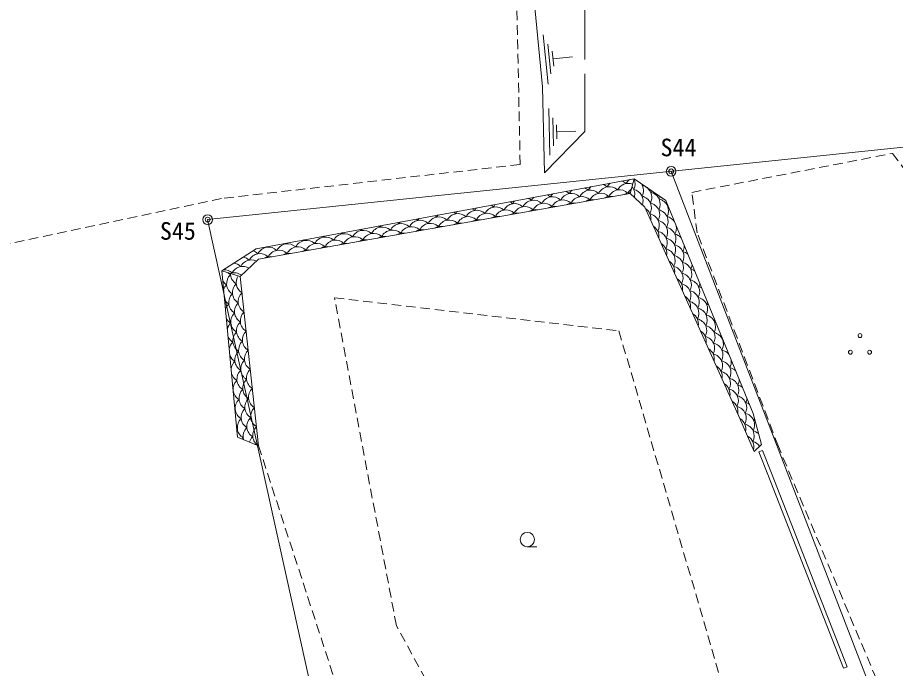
# Model space of a CAD drawing. Units: millimetres, scale not verified. Extents: x 5000 to 205306, y 5000 to 143512.
# Drawn here: x 137074 to 159910, y 88685 to 105607 of the extents above; entities that cross this region are included whole.
import ezdxf
from ezdxf.enums import TextEntityAlignment as Align

# ---------------------------------------------------------------- set-up
doc = ezdxf.new("R2010")
doc.units = ezdxf.units.MM
doc.header["$LTSCALE"] = 250
doc.header["$PDMODE"] = 32
doc.header["$PDSIZE"] = 125
doc.linetypes.add('DASHED', pattern=[7.5, 6, -1.5])
doc.linetypes.add('USER2', pattern=[1.5, 1, -0.5])
for name, color, linetype, lineweight in [('プロットマーク', 1, 'Continuous', 13), ('ベクトルデータ', 5, 'Continuous', 13), ('汎用Layer', 8, 'Continuous', 13), ('現況', 8, 'Continuous', 13)]:
    doc.layers.add(name, color=color, linetype=linetype, lineweight=lineweight)
doc.layers.add('点名', color=1, linetype='Continuous')
doc.styles.add('ＭＳ 明朝', font='')
doc.styles.get('ＭＳ 明朝').set_extended_font_data('MS Mincho')

msp = doc.modelspace()

# ---------------------------------------------------------------- linework, layer by layer
at = {"layer": 'プロットマーク', "color": 33}
for centre in [(154075.1, 101608.1), (142018.6, 100354.2)]:
    msp.add_circle(centre, 125, dxfattribs=at)
for p in [(154075.1, 101608.1), (142018.6, 100354.2)]:
    msp.add_point(p, dxfattribs=at)
at = {"layer": 'ベクトルデータ'}
msp.add_line((154075.1, 101608.1), (169205.2, 62410.8), dxfattribs=at)
msp.add_lwpolyline([(167125, 102965.3), (142018.6, 100354.2), (146090.9, 81923.7), (146780.1, 79179.7), (152203.4, 55582.9)], dxfattribs=at)
at = {"layer": '汎用Layer'}
msp.add_line((150584.3, 91848.2), (150334.3, 91848.2), dxfattribs=at)
for centre, radius in [((158988.1, 97339.1), 50), ((158738.1, 96906), 50), ((159238.1, 96906), 50), ((150334.3, 92035.7), 187.5)]:
    msp.add_circle(centre, radius, dxfattribs=at)
at = {"layer": '現況', "linetype": 'USER2'}
for p, q in [((150148.6, 101787.4), (149945.9, 111531)), ((150148.6, 101787.4), (142381.9, 100904.4)), ((142381.9, 100904.4), (131622, 98608.5)), ((143342.4, 94474), (146745.9, 84016.7))]:
    msp.add_line(p, q, dxfattribs=at)
at = {"layer": '現況'}
for p, q in [((150874.8, 103874.8), (150747.2, 105162.6)), ((150945, 104141.8), (150868.5, 104914.5)), ((151021.7, 104344.5), (150983.4, 104730.8)), ((151002.5, 104537.7), (151505.3, 104587.5)), ((150923.2, 102026), (150891.6, 103243.4)), ((151013.6, 102272), (150994.7, 103002.4)), ((151105.6, 102457.1), (151096.1, 102822.3)), ((151100.9, 102639.7), (151597.9, 102652.6)), ((143342.4, 94474), (142797.1, 94701.4)), ((156355.3, 94314.6), (156448, 94352)), ((158651.4, 88724.8), (158558.3, 88688.4))]:
    msp.add_line(p, q, dxfattribs=at)
for points in [[(138901.8, 117300.9), (142365.1, 117521.1), (147451.4, 117784.3), (148647.9, 117004.9), (149493.7, 114750.6), (149945.9, 111531), (150235.2, 108924.9), (150727, 103803.9), (150784.9, 101572)], [(156355.3, 94314.6), (156591.6, 93729), (158558.3, 88688.4)], [(156448, 94352), (156684.6, 93765.9), (158651.4, 88724.8)]]:
    msp.add_lwpolyline(points, dxfattribs=at)
at = {"layer": '現況', "linetype": 'DASHED'}
msp.add_lwpolyline([(150784.9, 101572), (151828.7, 102646.4), (151827.7, 107759.2), (150550.8, 113743.1), (149890.2, 116125.3), (149532.8, 117487.6)], dxfattribs=at)
at = {"layer": '現況', "linetype": 'USER2'}
for points in [[(154611, 101063.3), (159830.5, 102077), (160756.3, 100862.5), (163351.2, 101816.1), (164256.2, 100639), (167203, 101615.5), (175260.3, 92201.2), (175927.9, 92422), (178367.6, 87234), (174980.4, 85821.8), (175623.5, 81198.1), (178145.3, 74104.1), (180248, 66424.2), (169801.2, 63463.5), (167676.5, 68273.5), (165053.4, 75176.7), (160336.2, 84620), (159194.6, 87299.7), (159706, 87722.3), (156864.7, 94456.3), (154753.5, 100006.8)], [(156435.5, 84734.7), (150931, 82473.2), (146929.3, 89795.1), (145317.4, 98319.4), (152716.7, 97461.4)]]:
    msp.add_lwpolyline(points, close=True, dxfattribs=at)
at = {"layer": '現況'}
for points in [[(143337.3, 99323.6), (153009.8, 101036.3), (153112, 101417.7), (143278.8, 99598.3), (142389.7, 99022.6), (142866.6, 98878.7)], [(153389.3, 100674.4), (155866.4, 95184.7), (156231.9, 94326.8), (156422.9, 94508.2), (156207.4, 95310.4), (153933.6, 100852.1), (153112, 101417.7), (153009.8, 101036.3)], [(143342.4, 94474), (142866.6, 98878.7), (142389.7, 99022.6), (142797.1, 94701.4)]]:
    msp.add_lwpolyline(points, close=True, dxfattribs=at)
for centre, radius, start, end in [((153184.1, 101150), 312.5, 128.28983, 153.17147), ((152827.2, 101289.2), 312.5, 331.15603, 24.29365), ((153043.6, 101111.3), 313.9, 77.40586, 77.41621), ((151707, 100888.4), 312.5, 46.91126, 68.42771), ((152199.4, 100975.6), 312.5, 131.18127, 153.17147), ((152467.4, 100896.1), 312.5, 46.91126, 153.17147), ((152199.4, 100975.6), 312.5, 46.91126, 69.78446), ((152691.7, 101062.8), 312.5, 129.76809, 153.17147), ((152959.7, 100983.3), 312.5, 68.61853, 153.17147), ((152691.7, 101062.8), 312.5, 46.91126, 71.19763), ((152816.1, 101009.9), 312.5, 345.63286, 39.7616), ((153043.9, 101112.7), 312.5, 331.15603, 33.49955), ((153055.1, 101392), 312.5, 331.15603, 335.31036), ((153260.7, 100936.3), 312.5, 57.67865, 77.41624), ((153260.7, 100936.3), 312.5, 331.15603, 53.22673), ((150990.3, 100634.6), 312.5, 46.91126, 153.17147), ((150722.4, 100714.1), 312.5, 46.91126, 65.85699), ((151214.7, 100801.2), 312.5, 133.84528, 153.17147), ((151482.7, 100721.7), 312.5, 46.91126, 153.17147), ((151214.7, 100801.2), 312.5, 46.91126, 67.12045), ((151707, 100888.4), 312.5, 132.53801, 153.17147), ((151750.6, 100642.2), 312.5, 46.91126, 153.17147), ((151975, 100808.9), 312.5, 46.91126, 153.17147), ((152243, 100729.4), 312.5, 46.91126, 153.17147), ((152510.9, 100649.9), 312.5, 79.932, 120.15073), ((152735.3, 100816.6), 312.5, 46.91126, 153.17147), ((153003.3, 100737.1), 312.5, 88.14598, 120.15073), ((153227.7, 100903.8), 312.5, 126.53087, 153.17147), ((153032.8, 100833.4), 312.5, 341.11648, 77.41624), ((153249.6, 100657), 312.5, 331.15603, 77.41624), ((153271.8, 101215.5), 312.5, 331.15603, 339.51381), ((153477.5, 100759.8), 312.5, 331.15603, 77.41624), ((153488.6, 101039.1), 312.5, 331.15603, 343.79613), ((149245.3, 100452.5), 312.5, 46.91126, 62.28623), ((149737.7, 100539.7), 312.5, 137.5222, 153.17147), ((150005.6, 100460.2), 312.5, 46.91126, 153.17147), ((149737.7, 100539.7), 312.5, 46.91126, 63.44353), ((150230, 100626.9), 312.5, 136.33306, 153.17147), ((150498, 100547.4), 312.5, 46.91126, 153.17147), ((150230, 100626.9), 312.5, 46.91126, 64.63267), ((150722.4, 100714.1), 312.5, 135.10873, 153.17147), ((150766, 100467.9), 312.5, 46.91126, 153.17147), ((151258.3, 100555.1), 312.5, 46.91126, 153.17147), ((151526.3, 100475.6), 312.5, 79.932, 120.15073), ((152018.6, 100562.8), 312.5, 79.932, 120.15073), ((153466.4, 100480.5), 312.5, 331.15603, 77.41624), ((153694.2, 100583.3), 312.5, 331.15603, 77.41624), ((153705.3, 100862.6), 312.5, 331.15603, 333.83638), ((153911, 100406.9), 312.5, 74.88008, 77.41624), ((148528.6, 100198.7), 312.5, 46.91126, 153.17147), ((148260.7, 100278.2), 312.5, 46.91126, 60.0561), ((148753, 100365.3), 312.5, 139.80781, 153.17147), ((149021, 100285.8), 312.5, 46.91126, 153.17147), ((148753, 100365.3), 312.5, 46.91126, 61.15792), ((149245.3, 100452.5), 312.5, 138.67949, 153.17147), ((149288.9, 100206.3), 312.5, 46.91126, 153.17147), ((149513.3, 100373), 312.5, 46.91126, 153.17147), ((149781.3, 100293.5), 312.5, 46.91126, 153.17147), ((150049.2, 100214), 312.5, 79.932, 120.15073), ((150273.6, 100380.7), 312.5, 46.91126, 153.17147), ((150541.6, 100301.2), 312.5, 79.932, 120.15073), ((151033.9, 100388.4), 312.5, 79.932, 120.15073), ((153238.5, 100377.7), 312.5, 350.40811, 58.16416), ((153455.2, 100201.2), 312.5, 331.15603, 77.41624), ((153683.1, 100304), 312.5, 331.15603, 77.41624), ((146783.6, 100016.6), 312.5, 46.91126, 56.88926), ((147276, 100103.8), 312.5, 143.04216, 153.17147), ((147543.9, 100024.3), 312.5, 46.91126, 153.17147), ((147276, 100103.8), 312.5, 46.91126, 57.92357), ((147768.3, 100191), 312.5, 141.98711, 153.17147), ((147811.9, 99944.8), 312.5, 46.91126, 153.17147), ((148036.3, 100111.5), 312.5, 46.91126, 153.17147), ((147768.3, 100191), 312.5, 46.91126, 58.97862), ((148260.7, 100278.2), 312.5, 140.90962, 153.17147), ((148304.2, 100032), 312.5, 46.91126, 153.17147), ((148572.2, 99952.5), 312.5, 79.932, 120.15073), ((148796.6, 100119.2), 312.5, 46.91126, 153.17147), ((149064.6, 100039.7), 312.5, 79.932, 120.15073), ((149556.9, 100126.9), 312.5, 79.932, 120.15073), ((153672, 100024.7), 312.5, 331.15603, 77.41624), ((153899.9, 100127.6), 312.5, 33.80569, 77.41624), ((146066.9, 99762.8), 312.5, 46.91126, 153.17147), ((145799, 99842.3), 312.5, 46.91126, 54.87708), ((146291.3, 99929.4), 312.5, 145.09151, 153.17147), ((146559.3, 99849.9), 312.5, 46.91126, 153.17147), ((146291.3, 99929.4), 312.5, 46.91126, 55.87421), ((146783.6, 100016.6), 312.5, 144.07646, 153.17147), ((146827.2, 99770.5), 312.5, 46.91126, 153.17147), ((147051.6, 99937.1), 312.5, 46.91126, 153.17147), ((147319.6, 99857.6), 312.5, 46.91126, 153.17147), ((147587.5, 99778.1), 312.5, 79.932, 120.15073), ((148079.9, 99865.3), 312.5, 79.932, 120.15073), ((153444.1, 99921.9), 312.5, 350.40811, 58.16416), ((153660.9, 99745.5), 312.5, 331.15603, 77.41624), ((153888.8, 99848.3), 312.5, 331.15603, 77.41624), ((153899.9, 100127.6), 312.5, 331.15603, 10.81216), ((144589.9, 99501.2), 312.5, 46.91126, 153.17147), ((144321.9, 99580.7), 312.5, 46.91126, 51.98168), ((144814.3, 99667.9), 312.5, 148.03388, 153.17147), ((145082.2, 99588.4), 312.5, 46.91126, 153.17147), ((144814.3, 99667.9), 312.5, 46.91126, 52.93184), ((145306.6, 99755.1), 312.5, 147.06908, 153.17147), ((145350.2, 99508.9), 312.5, 46.91126, 153.17147), ((145574.6, 99675.6), 312.5, 46.91126, 153.17147), ((145306.6, 99755.1), 312.5, 46.91126, 53.89665), ((145799, 99842.3), 312.5, 146.08865, 153.17147), ((145842.5, 99596.1), 312.5, 46.91126, 153.17147), ((146110.5, 99516.6), 312.5, 79.932, 120.15073), ((146334.9, 99683.3), 312.5, 46.91126, 153.17147), ((146602.8, 99603.8), 312.5, 79.932, 120.15073), ((147095.2, 99691), 312.5, 79.932, 120.15073), ((153877.6, 99569), 312.5, 331.15603, 77.41624), ((154105.5, 99671.8), 312.5, 44.68083, 77.41624), ((143605.2, 99326.9), 312.5, 46.91126, 153.17147), ((143337.2, 99406.4), 312.5, 46.91126, 50.12175), ((143829.6, 99493.5), 312.5, 149.92047, 153.17147), ((144097.6, 99414), 312.5, 46.91126, 153.17147), ((143829.6, 99493.5), 312.5, 46.91126, 51.04525), ((144321.9, 99580.7), 312.5, 148.98405, 153.17147), ((144365.5, 99334.6), 312.5, 46.91126, 153.17147), ((144633.5, 99255.1), 312.5, 79.932, 120.15073), ((144857.9, 99421.7), 312.5, 46.91126, 153.17147), ((145125.8, 99342.2), 312.5, 79.932, 120.15073), ((145618.2, 99429.4), 312.5, 79.932, 120.15073), ((153649.8, 99466.2), 312.5, 350.40811, 58.16416), ((153866.5, 99289.7), 312.5, 331.15603, 77.41624), ((154094.4, 99392.5), 312.5, 331.15603, 77.41624), ((154105.5, 99671.8), 312.5, 331.15603, 359.93702), ((142888.5, 99073), 312.5, 46.91126, 79.98695), ((143380.8, 99160.2), 312.5, 46.91126, 153.17147), ((143112.9, 99239.7), 312.5, 46.91126, 75.34889), ((143648.8, 99080.7), 312.5, 79.932, 120.15073), ((143873.2, 99247.4), 312.5, 46.91126, 153.17147), ((144141.1, 99167.9), 312.5, 79.932, 120.15073), ((154083.3, 99113.2), 312.5, 331.15603, 77.41624), ((154311.2, 99216.1), 312.5, 51.90491, 77.41624), ((142932.1, 98826.8), 312.5, 58.72248, 153.17147), ((142664.1, 98906.3), 312.5, 46.91126, 85.07051), ((143156.5, 98993.5), 312.5, 65.10132, 153.17147), ((153855.4, 99010.4), 312.5, 350.40811, 58.16416), ((154072.2, 98834), 312.5, 331.15603, 77.41624), ((154300.1, 98936.8), 312.5, 331.15603, 77.41624), ((154311.2, 99216.1), 312.5, 331.15603, 352.71294), ((142439.7, 98739.7), 312.5, 46.91126, 90.81763), ((142823.8, 98692.7), 312.5, 133.03596, 239.29617), ((142770.1, 99189.8), 312.5, 222.97524, 239.29617), ((142707.7, 98660.2), 312.5, 52.53371, 108.50406), ((142921.2, 98954.7), 312.5, 179.66807, 239.29617), ((143072.3, 98719.6), 312.5, 145.90916, 239.29617), ((154288.9, 98657.5), 312.5, 331.15603, 77.41624), ((154516.8, 98760.3), 312.5, 57.78812, 77.41624), ((142672.7, 98927.8), 312.5, 214.54625, 239.29617), ((142726.4, 98430.7), 312.5, 133.03596, 158.90012), ((142974.9, 98457.6), 312.5, 133.03596, 239.29617), ((154061.1, 98554.7), 312.5, 350.40811, 58.16416), ((154277.8, 98378.2), 312.5, 331.15603, 77.41624), ((154505.7, 98481), 312.5, 331.15603, 77.41624), ((154516.8, 98760.3), 312.5, 331.15603, 346.82973), ((142877.5, 98195.6), 312.5, 133.03596, 239.29617), ((143126, 98222.5), 312.5, 133.03596, 239.29617), ((154494.6, 98201.7), 312.5, 331.15603, 77.41624), ((154722.5, 98304.6), 312.5, 62.92197, 77.41624), ((142726.4, 98430.7), 312.5, 211.87168, 239.29617), ((154266.7, 98098.9), 312.5, 350.40811, 58.16416), ((154483.5, 97922.5), 312.5, 331.15603, 77.41624), ((154711.3, 98025.3), 312.5, 331.15603, 77.41624), ((154722.5, 98304.6), 312.5, 331.15603, 341.69588), ((142780.1, 97933.6), 312.5, 133.03596, 161.85296), ((143028.6, 97960.5), 312.5, 133.03596, 239.29617), ((154700.2, 97746), 312.5, 331.15603, 77.41624), ((154928.1, 97848.8), 312.5, 67.56657, 77.41624), ((142780.1, 97933.6), 312.5, 208.91885, 239.29617), ((142931.2, 97698.5), 312.5, 133.03596, 239.29617), ((143179.8, 97725.4), 312.5, 133.03596, 239.29617), ((154472.4, 97643.2), 312.5, 350.40811, 58.16416), ((154689.1, 97466.7), 312.5, 331.15603, 77.41624), ((154917, 97569.5), 312.5, 331.15603, 77.41624), ((142833.8, 97436.5), 312.5, 133.03596, 165.20636), ((143082.3, 97463.4), 312.5, 133.03596, 239.29617), ((154905.9, 97290.2), 312.5, 331.15603, 77.41624), ((154928.1, 97848.8), 312.5, 331.15603, 337.05128), ((155133.8, 97393.1), 312.5, 71.864, 77.41624), ((142833.8, 97436.5), 312.5, 205.56545, 239.29617), ((142984.9, 97201.4), 312.5, 133.03596, 239.29617), ((143233.5, 97228.2), 312.5, 133.03596, 239.29617), ((154678, 97187.4), 312.5, 350.40811, 58.16416), ((154894.8, 97011), 312.5, 331.15603, 77.41624), ((155122.6, 97113.8), 312.5, 331.15603, 77.41624), ((142887.5, 96939.4), 312.5, 133.03596, 169.20812), ((143136, 96966.3), 312.5, 133.03596, 239.29617), ((155111.5, 96834.5), 312.5, 331.15603, 77.41624), ((155133.8, 97393.1), 312.5, 331.15603, 332.75384), ((155339.4, 96937.3), 312.5, 75.90219, 77.41624), ((143038.6, 96704.3), 312.5, 133.03596, 239.29617), ((143287.2, 96731.1), 312.5, 133.03596, 239.29617), ((154883.7, 96731.7), 312.5, 350.40811, 58.16416), ((155100.4, 96555.2), 312.5, 331.15603, 77.41624), ((155328.3, 96658), 312.5, 37.36462, 77.41624), ((142887.5, 96939.4), 312.5, 201.56369, 239.29617), ((142941.2, 96442.3), 312.5, 133.03596, 174.5554), ((143189.7, 96469.2), 312.5, 133.03596, 239.29617), ((155317.2, 96378.7), 312.5, 331.15603, 77.41624), ((155328.3, 96658), 312.5, 331.15603, 7.25323), ((143092.3, 96207.2), 312.5, 133.03596, 239.29617), ((143340.9, 96234), 312.5, 133.03596, 239.29617), ((155089.3, 96275.9), 312.5, 350.40811, 58.16416), ((155306.1, 96099.4), 312.5, 331.15603, 77.41624), ((155533.9, 96202.3), 312.5, 46.73846, 77.41624), ((142941.2, 96442.3), 312.5, 196.2164, 239.29617), ((142994.9, 95945.2), 312.5, 133.03596, 239.29617), ((143243.4, 95972.1), 312.5, 133.03596, 239.29617), ((155522.8, 95923), 312.5, 331.15603, 77.41624), ((155533.9, 96202.3), 312.5, 331.15603, 357.87938), ((142843.8, 96180.3), 312.5, 239.00737, 239.29617), ((142897.5, 95683.2), 312.5, 133.03596, 133.33076), ((143146, 95710.1), 312.5, 133.03596, 239.29617), ((143394.6, 95736.9), 312.5, 133.03596, 239.29617), ((155294.9, 95820.2), 312.5, 350.40811, 58.16416), ((155511.7, 95643.7), 312.5, 331.15603, 77.41624), ((155739.6, 95746.5), 312.5, 53.51964, 77.41624), ((143297.2, 95474.9), 312.5, 133.03596, 239.29617), ((155728.5, 95467.2), 312.5, 331.15603, 77.41624), ((155739.6, 95746.5), 312.5, 331.15603, 351.09821), ((143048.6, 95448.1), 312.5, 133.03596, 239.29617), ((143448.3, 95239.8), 312.5, 133.03596, 239.29617), ((155500.6, 95364.4), 312.5, 350.40811, 58.16416), ((155717.4, 95187.9), 312.5, 331.15603, 77.41624), ((155945.2, 95290.8), 312.5, 59.17269, 77.41624), ((142897.5, 95683.2), 312.5, 237.44104, 239.29617), ((142951.2, 95186.1), 312.5, 133.03596, 134.93122), ((143199.7, 95213), 312.5, 133.03596, 239.29617), ((155934.1, 95011.5), 312.5, 331.15603, 77.41624), ((143102.3, 94951), 312.5, 133.03596, 239.29617), ((143350.9, 94977.8), 312.5, 133.03596, 239.29617), ((155706.2, 94908.7), 312.5, 347.91799, 58.24151), ((155923, 94732.2), 312.5, 331.15603, 77.41624), ((155945.2, 95290.8), 312.5, 331.15603, 340.78817), ((156150.9, 94835), 312.5, 70.32585, 77.41624), ((142951.2, 95186.1), 312.5, 235.84058, 239.29617), ((143004.9, 94689), 312.5, 133.03596, 136.5695), ((143253.4, 94715.9), 312.5, 133.03596, 194.58433), ((143502, 94742.7), 312.5, 133.03596, 239.29617), ((156139.8, 94555.7), 312.5, 48.35113, 77.41624), ((143156, 94453.9), 312.5, 133.03596, 140.57476), ((143404.6, 94480.7), 312.5, 133.03596, 162.90246), ((155911.9, 94452.9), 312.5, 344.69357, 61.46593), ((156128.6, 94276.4), 312.5, 37.1597, 77.41624)]:
    msp.add_arc(centre, radius, start, end, dxfattribs=at)

# ---------------------------------------------------------------- texts
at = {"layer": '点名', "color": 33, "style": 'ＭＳ 明朝'}
for s, p in [('S44', (153798.5, 101863.4)), ('S45', (140776.9, 99692.9))]:
    msp.add_text(s, height=458.2, dxfattribs=at).set_placement(p, align=Align.BOTTOM_LEFT)

doc.saveas('drawing.dxf')
